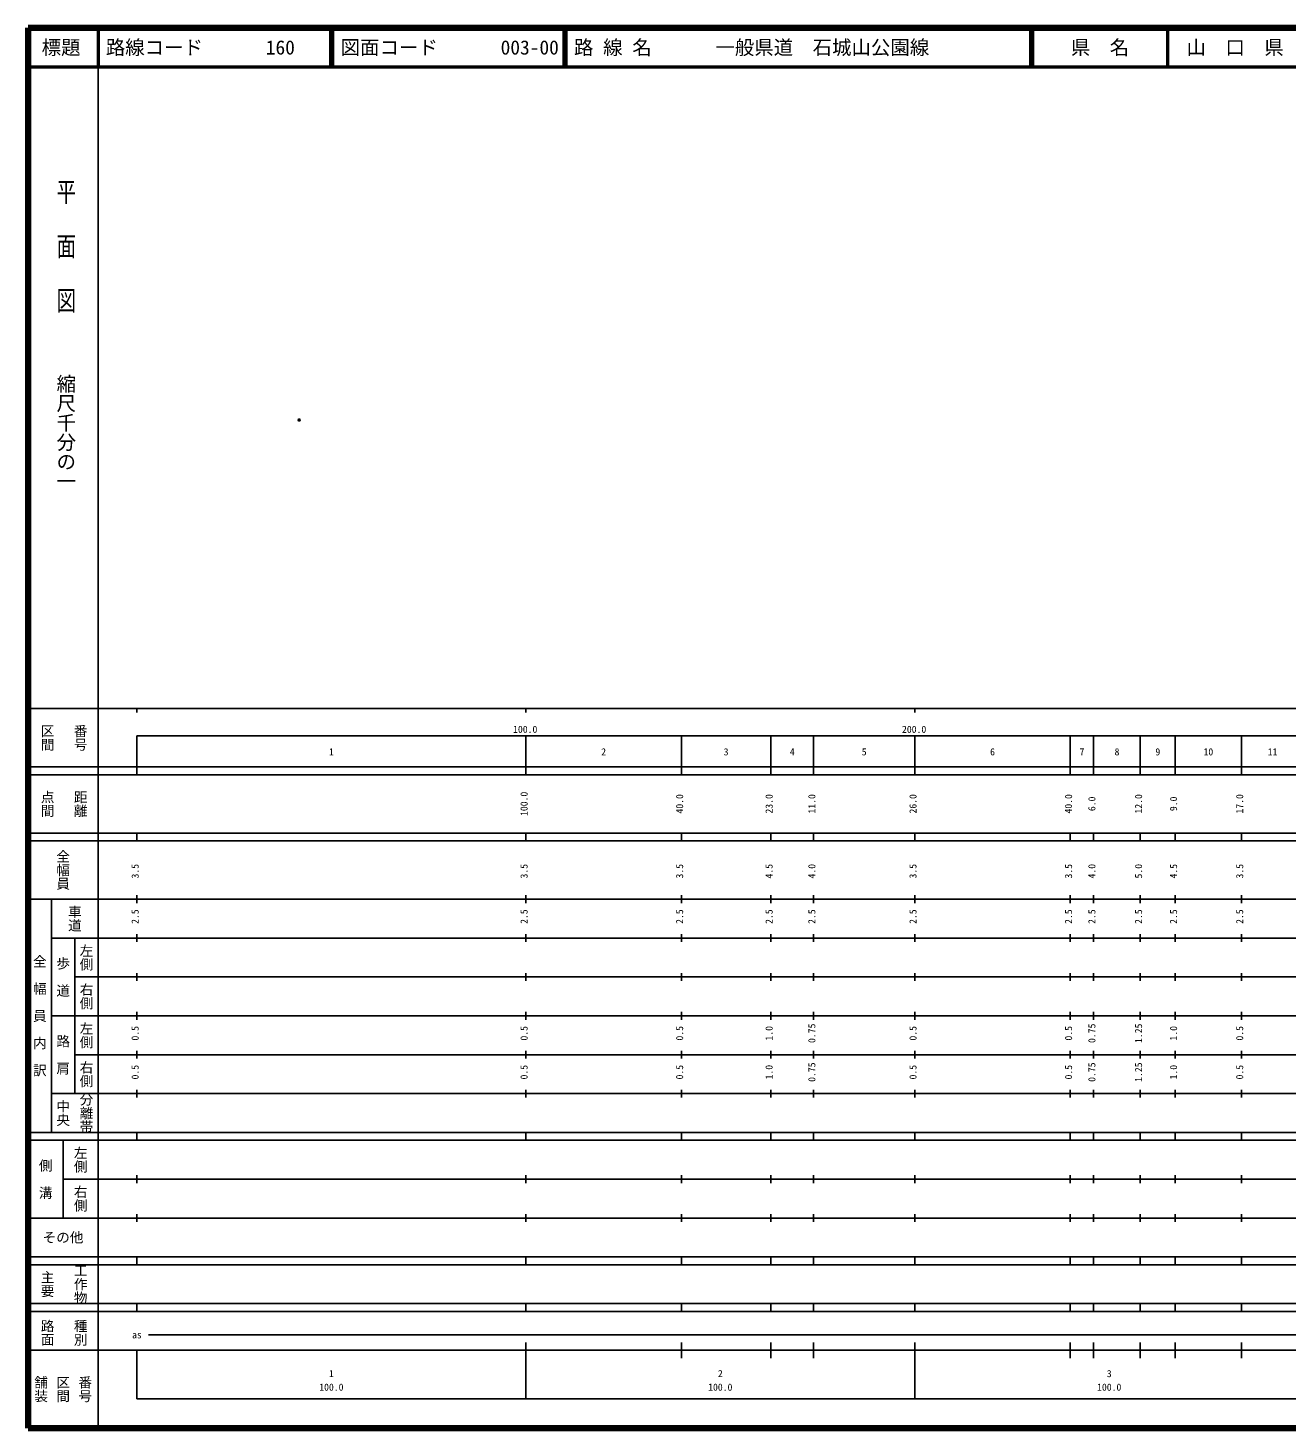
# Model space of a CAD drawing. Units: millimetres on the paper. Extents: x 40 to 680, y 20 to 380.
# Drawn here: x 40 to 363.7, y 20 to 380 of the extents above; entities that cross this region are included whole.
import ezdxf
from ezdxf.enums import TextEntityAlignment as Align

# ---------------------------------------------------------------- set-up
doc = ezdxf.new("R2010")
doc.units = ezdxf.units.MM
doc.header["$PDMODE"] = 32
doc.header["$PDSIZE"] = 0.5
doc.layers.add('M-OTRS', color=6, linetype='Continuous')
doc.layers.add('M-TTL-TXT', color=7, linetype='Continuous')
for name, color, linetype, lineweight in [('M-TTL', 2, 'Continuous', 140), ('M-TTL-BAND', 7, 'Continuous', 25), ('M-TTL-LINE', 7, 'Continuous', 50)]:
    doc.layers.add(name, color=color, linetype=linetype, lineweight=lineweight)
doc.styles.add('@ＭＳ ゴシック', font='')
doc.styles.add('ＭＳ ゴシック', font='')
doc.styles.get('@ＭＳ ゴシック').set_extended_font_data('@MS Gothic')
doc.styles.get('ＭＳ ゴシック').set_extended_font_data('MS Gothic')

msp = doc.modelspace()

# ---------------------------------------------------------------- linework, layer by layer
at = {"layer": 'M-OTRS'}
msp.add_point((109.717, 279.204), dxfattribs=at)
at = {"layer": 'M-TTL'}
for p, q in [((40, 380), (40, 20)), ((680, 380), (40, 380)), ((40, 20), (680, 20))]:
    msp.add_line(p, q, dxfattribs=at)
at = {"layer": 'M-TTL-BAND'}
for p, q in [((58, 370), (58, 20)), ((40, 205), (579, 205)), ((68, 205), (68, 204)), ((168, 205), (168, 204)), ((268, 205), (268, 204)), ((68, 198), (579, 198)), ((68, 198), (68, 188)), ((168, 188), (168, 198)), ((208, 188), (208, 198)), ((231, 188), (231, 198)), ((242, 188), (242, 198)), ((268, 188), (268, 198)), ((308, 188), (308, 198)), ((314, 188), (314, 198)), ((326, 188), (326, 198)), ((335, 188), (335, 198)), ((352, 188), (352, 198)), ((40, 190), (579, 190)), ((40, 188), (579, 188)), ((40, 173), (579, 173)), ((68, 171), (68, 173)), ((168, 171), (168, 173)), ((208, 171), (208, 173)), ((231, 171), (231, 173)), ((242, 171), (242, 173)), ((268, 171), (268, 173)), ((308, 171), (308, 173)), ((314, 171), (314, 173)), ((326, 171), (326, 173)), ((335, 171), (335, 173)), ((352, 171), (352, 173)), ((40, 171), (579, 171)), ((40, 156), (579, 156)), ((46, 96), (46, 156)), ((68, 155), (68, 157)), ((168, 155), (168, 157)), ((208, 155), (208, 157)), ((231, 155), (231, 157)), ((242, 155), (242, 157)), ((268, 155), (268, 157)), ((308, 155), (308, 157)), ((314, 155), (314, 157)), ((326, 155), (326, 157)), ((335, 155), (335, 157)), ((352, 155), (352, 157)), ((46, 146), (579, 146)), ((52, 146), (52, 106)), ((68, 145), (68, 147)), ((168, 145), (168, 147)), ((208, 145), (208, 147)), ((231, 145), (231, 147)), ((242, 145), (242, 147)), ((268, 145), (268, 147)), ((308, 145), (308, 147)), ((314, 145), (314, 147)), ((326, 145), (326, 147)), ((335, 145), (335, 147)), ((352, 145), (352, 147)), ((68, 135), (68, 137)), ((168, 135), (168, 137)), ((208, 135), (208, 137)), ((231, 135), (231, 137)), ((242, 135), (242, 137)), ((268, 135), (268, 137)), ((308, 135), (308, 137)), ((314, 135), (314, 137)), ((326, 135), (326, 137)), ((335, 135), (335, 137)), ((352, 135), (352, 137)), ((52, 136), (579, 136)), ((46, 126), (579, 126)), ((68, 125), (68, 127)), ((168, 125), (168, 127)), ((208, 125), (208, 127)), ((231, 125), (231, 127)), ((242, 125), (242, 127)), ((268, 125), (268, 127)), ((308, 125), (308, 127)), ((314, 125), (314, 127)), ((326, 125), (326, 127)), ((335, 125), (335, 127)), ((352, 125), (352, 127)), ((52, 116), (579, 116)), ((68, 115), (68, 117)), ((168, 115), (168, 117)), ((208, 115), (208, 117)), ((231, 115), (231, 117)), ((242, 115), (242, 117)), ((268, 115), (268, 117)), ((308, 115), (308, 117)), ((314, 115), (314, 117)), ((326, 115), (326, 117)), ((335, 115), (335, 117)), ((352, 115), (352, 117)), ((46, 106), (579, 106)), ((68, 105), (68, 107)), ((168, 105), (168, 107)), ((208, 105), (208, 107)), ((231, 105), (231, 107)), ((242, 105), (242, 107)), ((268, 105), (268, 107)), ((308, 105), (308, 107)), ((314, 105), (314, 107)), ((326, 105), (326, 107)), ((335, 105), (335, 107)), ((352, 105), (352, 107)), ((40, 96), (579, 96)), ((40, 94), (579, 94)), ((49, 94), (49, 74)), ((68, 94), (68, 96)), ((168, 94), (168, 96)), ((208, 94), (208, 96)), ((231, 94), (231, 96)), ((242, 94), (242, 96)), ((268, 94), (268, 96)), ((308, 94), (308, 96)), ((314, 94), (314, 96)), ((326, 94), (326, 96)), ((335, 94), (335, 96)), ((352, 94), (352, 96)), ((49, 84), (579, 84)), ((68, 83), (68, 85)), ((168, 83), (168, 85)), ((208, 83), (208, 85)), ((231, 83), (231, 85)), ((242, 83), (242, 85)), ((268, 83), (268, 85)), ((308, 83), (308, 85)), ((314, 83), (314, 85)), ((326, 83), (326, 85)), ((335, 83), (335, 85)), ((352, 83), (352, 85)), ((40, 74), (579, 74)), ((68, 73), (68, 75)), ((168, 73), (168, 75)), ((208, 73), (208, 75)), ((231, 73), (231, 75)), ((242, 73), (242, 75)), ((268, 73), (268, 75)), ((308, 73), (308, 75)), ((314, 73), (314, 75)), ((326, 73), (326, 75)), ((335, 73), (335, 75)), ((352, 73), (352, 75)), ((40, 64), (579, 64)), ((40, 62), (579, 62)), ((68, 62), (68, 64)), ((168, 62), (168, 64)), ((208, 62), (208, 64)), ((231, 62), (231, 64)), ((242, 62), (242, 64)), ((268, 62), (268, 64)), ((308, 62), (308, 64)), ((314, 62), (314, 64)), ((326, 62), (326, 64)), ((335, 62), (335, 64)), ((352, 62), (352, 64)), ((40, 52), (579, 52)), ((68, 50), (68, 52)), ((168, 50), (168, 52)), ((208, 50), (208, 52)), ((231, 50), (231, 52)), ((242, 50), (242, 52)), ((268, 50), (268, 52)), ((308, 50), (308, 52)), ((314, 50), (314, 52)), ((326, 50), (326, 52)), ((335, 50), (335, 52)), ((352, 50), (352, 52)), ((40, 50), (579, 50)), ((71, 44), (565, 44)), ((40, 40), (579, 40)), ((68, 40), (68, 27.5)), ((168, 27.5), (168, 42)), ((208, 38), (208, 42)), ((231, 38), (231, 42)), ((242, 38), (242, 42)), ((268, 27.5), (268, 42)), ((308, 38), (308, 42)), ((314, 38), (314, 42)), ((326, 38), (326, 42)), ((335, 38), (335, 42)), ((352, 38), (352, 42)), ((68, 27.5), (579, 27.5))]:
    msp.add_line(p, q, dxfattribs=at)
at = {"layer": 'M-TTL-LINE'}
for p, q in [((58, 380), (58, 370)), ((117.75, 380), (117.75, 370)), ((118.25, 380), (118.25, 370)), ((177.75, 380), (177.75, 370)), ((178.25, 380), (178.25, 370)), ((297.75, 380), (297.75, 370)), ((298.25, 380), (298.25, 370)), ((333, 380), (333, 370)), ((40, 370), (680, 370))]:
    msp.add_line(p, q, dxfattribs=at)

# ---------------------------------------------------------------- texts
at = {"layer": 'M-TTL-BAND', "style": '@ＭＳ ゴシック', "width": 1.4}
msp.add_text('平  面  図', height=3.666, rotation=270, dxfattribs=at).set_placement((49.777, 306.475), align=Align.MIDDLE_RIGHT)
at = {"layer": 'M-TTL-BAND', "style": '@ＭＳ ゴシック'}
msp.add_text('縮尺千分の一', height=3.666, rotation=270, dxfattribs=at).set_placement((49.777, 261.03), align=Align.MIDDLE_RIGHT)
for s, p in [('区間', (45, 197.5)), ('番号', (53.5, 197.5)), ('点間', (45, 180.5)), ('距離', (53.5, 180.5)), ('全幅員', (49, 163.5)), ('車道', (52, 151)), ('左側', (55, 141)), ('全\u3000幅\u3000員\u3000内\u3000訳', (43, 126)), ('歩\u3000道', (49, 136)), ('右側', (55, 131)), ('左側', (55, 121)), ('路\u3000肩', (49, 116)), ('右側', (55, 111)), ('分離帯', (55, 101)), ('中央', (49, 101)), ('左側', (53.5, 89)), ('側\u3000溝', (44.5, 84)), ('右側', (53.5, 79)), ('工作物', (53.5, 57)), ('主要', (45, 57)), ('路面', (45, 44.5)), ('種別', (53.5, 44.5)), ('舗装', (43.333, 30)), ('区間', (49, 30)), ('番号', (54.667, 30))]:
    msp.add_text(s, height=2.566, rotation=270, dxfattribs=at).set_placement(p, align=Align.MIDDLE_CENTER)
at = {"layer": 'M-TTL-BAND', "style": 'ＭＳ ゴシック'}
for s, p in [('100.0', (167.844, 198.195)), ('200.0', (267.844, 198.195)), ('1', (118, 192.405)), ('2', (188, 192.405)), ('3', (219.5, 192.405)), ('4', (236.5, 192.405)), ('5', (255, 192.405)), ('6', (288, 192.405)), ('7', (311, 192.405)), ('8', (320, 192.405)), ('9', (330.5, 192.405)), ('10', (343.5, 192.405)), ('11', (360, 192.405)), ('as', (68, 42.5)), ('1', (118, 32.523)), ('2', (218, 32.523)), ('3', (318, 32.523)), ('100.0', (118, 29.033)), ('100.0', (218, 29.033)), ('100.0', (318, 29.033))]:
    msp.add_text(s, height=1.833, dxfattribs=at).set_placement(p, align=Align.BOTTOM_CENTER)
for s, p in [('100.0', (169, 180.5)), ('40.0', (209, 180.5)), ('23.0', (232, 180.5)), ('11.0', (243, 180.5)), ('26.0', (269, 180.5)), ('40.0', (309, 180.5)), ('6.0', (315, 180.5)), ('12.0', (327, 180.5)), ('9.0', (336, 180.5)), ('17.0', (353, 180.5)), ('3.5', (69, 163.174)), ('3.5', (169, 163.174)), ('3.5', (209, 163.174)), ('4.5', (232, 163.174)), ('4.0', (243, 163.174)), ('3.5', (269, 163.174)), ('3.5', (309, 163.174)), ('4.0', (315, 163.174)), ('5.0', (327, 163.174)), ('4.5', (336, 163.174)), ('3.5', (353, 163.174)), ('2.5', (69, 151.5)), ('2.5', (169, 151.5)), ('2.5', (209, 151.5)), ('2.5', (232, 151.5)), ('2.5', (243, 151.5)), ('2.5', (269, 151.5)), ('2.5', (309, 151.5)), ('2.5', (315, 151.5)), ('2.5', (327, 151.5)), ('2.5', (336, 151.5)), ('2.5', (353, 151.5)), ('0.5', (69, 121.5)), ('0.5', (169, 121.5)), ('0.5', (209, 121.5)), ('1.0', (232, 121.5)), ('0.75', (243, 121.5)), ('0.5', (269, 121.5)), ('0.5', (309, 121.5)), ('0.75', (315, 121.5)), ('1.25', (327, 121.5)), ('1.0', (336, 121.5)), ('0.5', (353, 121.5)), ('0.5', (69, 111.5)), ('0.5', (169, 111.5)), ('0.5', (209, 111.5)), ('1.0', (232, 111.5)), ('0.75', (243, 111.5)), ('0.5', (269, 111.5)), ('0.5', (309, 111.5)), ('0.75', (315, 111.5)), ('1.25', (327, 111.5)), ('1.0', (336, 111.5)), ('0.5', (353, 111.5))]:
    msp.add_text(s, height=1.833, rotation=90, dxfattribs=at).set_placement(p, align=Align.BOTTOM_CENTER)
msp.add_text('その他', height=2.566, dxfattribs=at).set_placement((49, 69), align=Align.MIDDLE_CENTER)
at = {"layer": 'M-TTL-TXT', "style": 'ＭＳ ゴシック'}
for s, p in [('標題', (48.5, 375)), ('県\u3000名', (315.625, 375)), ('山\u3000口\u3000県', (350.375, 375))]:
    msp.add_text(s, height=3.666, dxfattribs=at).set_placement(p, align=Align.MIDDLE_CENTER)
for s, p in [('路線コード', (60, 375)), ('160', (101.142, 375)), ('図面コード', (120.38, 375)), ('003-00', (161.521, 375)), ('路 線 名', (180.38, 375)), ('一般県道\u3000石城山公園線', (216.734, 375))]:
    msp.add_text(s, height=3.666, dxfattribs=at).set_placement(p, align=Align.MIDDLE_LEFT)

doc.saveas('drawing.dxf')
